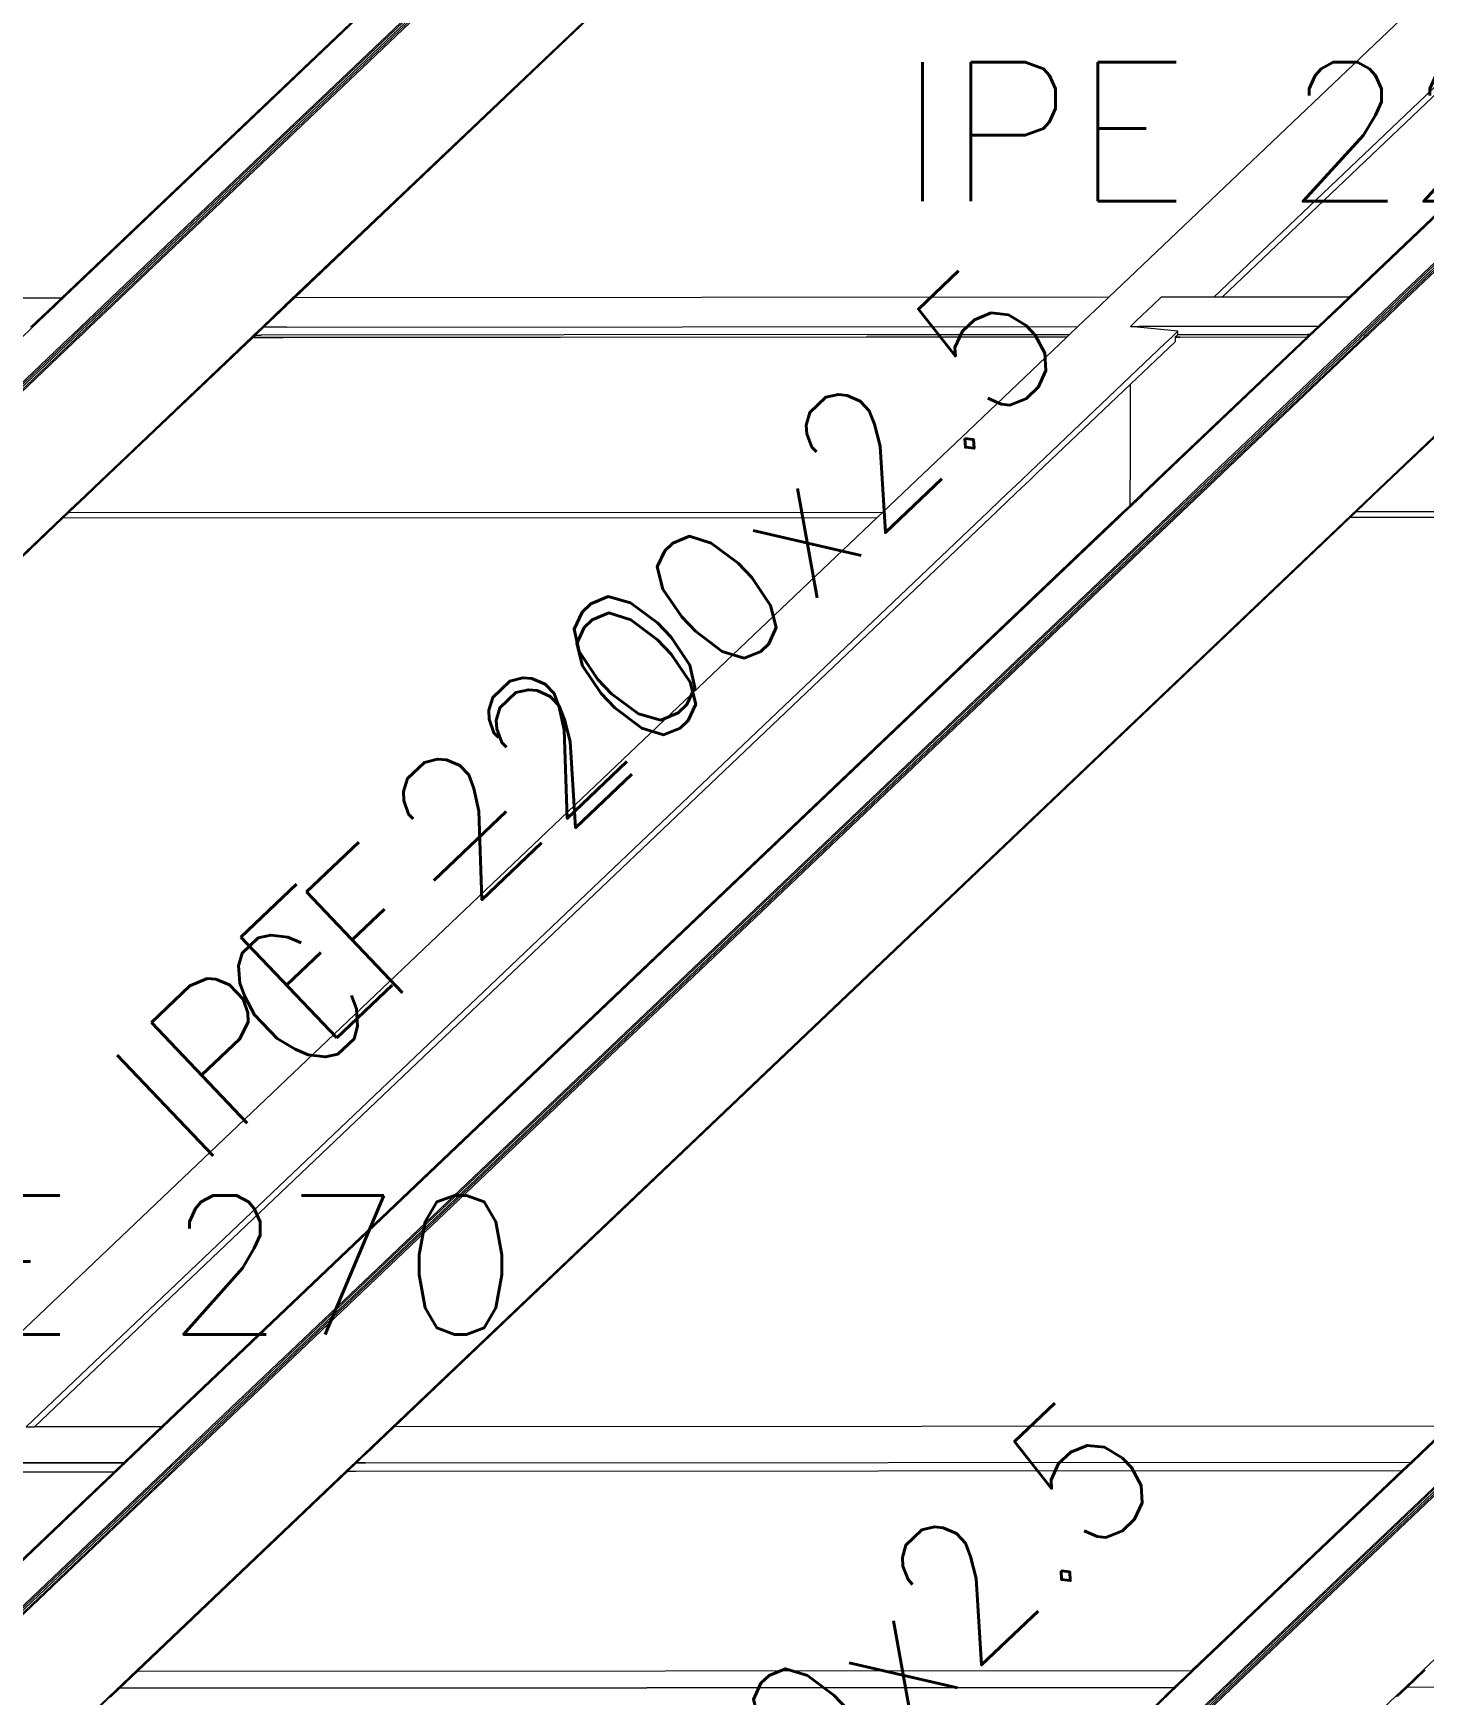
# Model space of a CAD drawing. Header units: millimetres. Extents: x 0 to 42, y 0 to 29.7.
# Drawn here: x 18.092 to 19.626, y 21.444 to 23.275 of the extents above; entities that cross this region are included whole.
import ezdxf
from ezdxf.enums import TextEntityAlignment as Align

# ---------------------------------------------------------------- set-up
doc = ezdxf.new("R2010")
doc.units = ezdxf.units.MM
doc.layers.add('BARRAS_DE_ACERO', color=7, linetype='Continuous', lineweight=9)
doc.layers.add('REFERENCIA_DE_LAS_BARRAS', color=2, linetype='Continuous', lineweight=9)
doc.styles.add('CYPETXT', font='romans__.ttf', dxfattribs={"height": 0.2})

msp = doc.modelspace()

# ---------------------------------------------------------------- linework, layer by layer
at = {"layer": 'BARRAS_DE_ACERO'}
for p, q in [((19.39395, 22.98446), (20.63694, 24.16662)), ((19.28766, 24.0311), (18.18638, 22.98372)), ((19.46218, 24.01419), (18.36955, 22.97503)), ((20.62778, 24.01571), (19.54357, 22.98456)), ((20.69143, 24.01493), (19.59893, 22.97591)), ((19.25288, 23.99583), (18.18869, 22.98372)), ((18.31099, 23.16135), (19.18838, 23.9958)), ((18.35923, 23.15567), (19.24263, 23.99583)), ((18.36219, 23.15621), (19.24501, 23.99583)), ((18.36351, 23.15482), (19.2478, 23.99583)), ((19.44791, 23.99916), (18.37131, 22.97525)), ((19.40316, 22.98447), (20.46734, 23.99658)), ((19.54295, 22.98456), (20.61509, 24.0042)), ((19.5452, 22.98456), (20.60938, 23.99666)), ((20.66717, 23.99669), (19.60299, 22.98459)), ((18.12357, 22.98369), (19.18164, 23.98996)), ((20.65825, 23.99084), (19.6002, 22.98459)), ((18.30839, 23.15888), (18.11492, 22.97488)), ((18.35923, 23.15567), (18.17843, 22.98372)), ((18.36219, 23.15621), (18.18082, 22.98372)), ((18.36351, 23.15482), (18.1836, 22.98372)), ((18.30839, 23.15888), (18.31099, 23.16135)), ((19.5978, 22.98459), (19.77747, 23.15546)), ((19.60575, 22.98459), (19.78211, 23.15232)), ((17.33877, 22.98321), (18.12357, 22.98369)), ((18.11431, 22.97488), (18.0964, 22.95785)), ((18.09864, 22.95785), (18.11655, 22.97488)), ((18.11492, 22.97488), (18.10189, 22.96249)), ((18.11431, 22.97488), (18.12357, 22.98369)), ((18.11963, 22.97781), (18.11655, 22.97488)), ((18.17843, 22.98372), (18.13519, 22.94259)), ((18.17156, 22.97491), (18.13985, 22.94475)), ((18.17434, 22.97491), (18.14526, 22.94725)), ((18.16153, 22.95788), (18.17943, 22.97491)), ((18.16734, 22.96561), (18.17712, 22.97491)), ((18.17156, 22.97491), (18.18082, 22.98372)), ((18.17434, 22.97491), (18.1836, 22.98372)), ((18.17712, 22.97491), (18.18638, 22.98372)), ((18.18869, 22.98372), (18.17943, 22.97491)), ((18.36955, 22.97503), (18.3448, 22.95149)), ((18.37108, 22.97503), (18.3466, 22.95175)), ((18.34679, 22.9515), (18.3715, 22.975)), ((18.37131, 22.97525), (18.37108, 22.97503)), ((18.3715, 22.975), (18.37153, 22.97503)), ((18.37153, 22.97503), (18.38079, 22.98384)), ((19.2782, 22.98439), (18.38082, 22.98384)), ((19.25103, 22.95855), (19.26893, 22.97557)), ((19.26893, 22.97557), (19.2782, 22.98439)), ((19.30891, 22.95859), (19.32681, 22.97561)), ((19.33607, 22.98442), (19.32681, 22.97561)), ((19.39395, 22.98446), (19.33607, 22.98442)), ((19.58852, 22.97577), (19.38577, 22.78294)), ((19.40316, 22.98447), (19.39395, 22.98446)), ((19.54295, 22.98456), (19.40316, 22.98447)), ((19.52939, 22.97108), (19.49896, 22.94214)), ((19.54295, 22.98456), (19.50891, 22.95219)), ((19.51802, 22.95872), (19.53592, 22.97574)), ((19.54357, 22.98456), (19.52939, 22.97108)), ((19.53592, 22.97574), (19.5452, 22.98456)), ((19.5553, 22.94188), (19.59093, 22.97577)), ((19.55973, 22.94345), (19.60299, 22.98459)), ((19.60575, 22.98459), (19.57858, 22.95875)), ((19.58291, 22.96067), (19.59893, 22.97591)), ((19.58852, 22.97577), (19.5978, 22.98459)), ((19.6002, 22.98459), (19.59093, 22.97577)), ((17.91292, 22.78122), (18.09864, 22.95785)), ((18.08953, 22.95132), (18.0964, 22.95785)), ((18.09102, 22.95216), (18.09701, 22.95785)), ((18.10189, 22.96249), (18.09701, 22.95785)), ((18.15345, 22.9502), (18.14546, 22.94259)), ((18.14815, 22.94735), (18.16734, 22.96561)), ((18.16153, 22.95788), (18.15345, 22.9502)), ((18.3448, 22.95149), (18.33564, 22.94278)), ((18.34638, 22.95154), (18.34106, 22.94649)), ((18.34638, 22.95154), (18.3466, 22.95175)), ((18.37159, 22.95149), (19.24416, 22.95202)), ((19.25103, 22.95855), (19.24416, 22.95202)), ((19.30204, 22.95206), (19.30891, 22.95859)), ((19.30218, 22.95206), (19.30204, 22.95206)), ((19.30218, 22.95206), (19.3112, 22.95207)), ((19.35437, 22.94682), (19.30218, 22.95206)), ((19.49963, 22.95219), (19.3112, 22.95207)), ((19.51802, 22.95872), (19.49887, 22.9405)), ((19.50891, 22.95219), (19.49963, 22.95219)), ((19.50453, 22.94802), (19.50891, 22.95219)), ((19.57858, 22.95875), (19.56245, 22.9434)), ((19.58089, 22.95875), (19.56482, 22.94345)), ((19.58089, 22.95875), (19.58291, 22.96067)), ((18.13197, 22.93952), (17.94975, 22.76623)), ((18.1454, 22.94254), (17.95877, 22.76504)), ((18.13446, 22.93962), (17.96084, 22.77451)), ((17.96121, 22.76957), (18.14002, 22.93962)), ((17.96413, 22.77498), (18.13724, 22.93962)), ((18.13197, 22.93952), (18.13519, 22.94259)), ((18.13446, 22.93962), (18.13451, 22.93967)), ((18.13753, 22.94254), (18.13451, 22.93967)), ((18.13724, 22.93962), (18.14036, 22.94259)), ((18.13753, 22.94254), (18.13758, 22.94259)), ((18.13758, 22.94259), (18.13985, 22.94475)), ((18.14036, 22.94259), (18.14526, 22.94725)), ((18.14815, 22.94735), (18.14314, 22.94259)), ((18.1454, 22.94254), (18.14546, 22.94259)), ((18.16879, 22.78218), (18.33445, 22.93974)), ((18.29317, 22.90095), (18.33401, 22.93979)), ((19.01296, 22.94016), (18.33445, 22.93974)), ((18.33445, 22.93974), (18.33447, 22.93976)), ((18.33447, 22.93976), (18.3345, 22.93979)), ((18.33447, 22.93976), (18.36776, 22.93978)), ((19.01197, 22.9431), (18.34379, 22.94269)), ((19.01296, 22.94016), (18.36776, 22.93978)), ((19.01197, 22.9431), (19.23492, 22.94324)), ((19.23187, 22.94034), (19.01378, 22.9402)), ((19.12347, 22.83723), (19.23182, 22.94029)), ((19.34044, 22.93357), (19.1918, 22.79221)), ((19.49658, 22.94046), (19.33092, 22.7829)), ((19.33153, 22.7829), (19.4972, 22.94046)), ((19.33317, 22.7829), (19.49887, 22.9405)), ((19.34044, 22.93357), (19.34763, 22.94041)), ((19.35437, 22.94682), (19.34763, 22.94041)), ((19.35126, 22.94036), (19.35127, 22.94037)), ((19.35127, 22.94036), (19.35126, 22.94036)), ((19.35127, 22.93808), (19.35127, 22.93513)), ((19.35128, 22.94041), (19.35131, 22.94041)), ((19.35128, 22.94038), (19.35678, 22.94037)), ((19.35436, 22.94331), (19.35131, 22.94041)), ((19.35684, 22.94042), (19.35131, 22.94041)), ((19.35436, 22.94331), (19.35437, 22.94682)), ((19.35436, 22.94331), (19.49719, 22.9434)), ((19.35684, 22.94042), (19.49659, 22.9405)), ((19.37026, 22.7659), (19.55067, 22.93747)), ((19.3745, 22.76728), (19.55659, 22.94047)), ((19.39374, 22.78294), (19.55938, 22.94048)), ((19.39605, 22.78294), (19.5617, 22.94049)), ((19.49662, 22.9405), (19.49658, 22.94046)), ((19.49662, 22.9405), (19.49659, 22.9405)), ((19.49858, 22.9434), (19.49719, 22.9434)), ((19.49725, 22.9405), (19.4972, 22.94046)), ((19.49808, 22.9413), (19.49725, 22.9405)), ((19.49808, 22.9413), (19.49896, 22.94214)), ((19.49967, 22.9434), (19.49968, 22.94341)), ((19.49968, 22.94341), (19.50022, 22.94392)), ((19.50453, 22.94802), (19.50022, 22.94392)), ((19.5553, 22.94188), (19.55067, 22.93747)), ((19.56174, 22.94053), (19.5617, 22.94049)), ((19.56174, 22.94053), (19.56476, 22.9434)), ((19.56476, 22.9434), (19.56482, 22.94345)), ((20.90791, 22.93155), (19.62294, 21.70947)), ((19.72411, 22.91233), (19.57026, 22.76602)), ((18.29317, 22.90095), (18.19529, 22.80786)), ((19.70077, 22.89204), (18.45743, 21.70956)), ((19.19942, 22.79071), (19.30177, 22.88805)), ((19.12347, 22.83723), (19.06617, 22.78273)), ((18.19489, 22.80892), (18.16678, 22.78218)), ((18.19529, 22.80786), (18.1683, 22.78218)), ((19.1918, 22.79221), (19.18191, 22.7828)), ((18.13122, 22.74691), (18.1683, 22.78218)), ((18.13169, 22.74691), (18.15089, 22.76516)), ((18.1328, 22.74987), (18.14971, 22.76595)), ((18.14971, 22.76595), (18.16678, 22.78218)), ((18.16879, 22.78218), (18.15089, 22.76516)), ((18.29354, 21.73923), (19.3745, 22.76728)), ((18.46878, 21.90327), (19.39374, 22.78294)), ((19.14794, 22.75049), (19.16582, 22.7675)), ((19.15714, 22.7505), (19.17502, 22.76751)), ((19.16582, 22.7675), (19.18191, 22.7828)), ((19.17502, 22.76751), (19.17612, 22.76855)), ((19.17612, 22.76855), (19.19111, 22.78281)), ((19.29753, 22.75059), (19.31542, 22.76759)), ((19.30177, 22.75518), (19.30177, 22.78288)), ((19.30177, 22.75518), (19.31333, 22.76617)), ((19.32094, 22.77341), (19.31333, 22.76617)), ((19.31542, 22.76759), (19.32396, 22.7757)), ((19.32094, 22.77341), (19.33092, 22.7829)), ((19.32396, 22.7757), (19.32818, 22.77971)), ((19.33153, 22.7829), (19.32818, 22.77971)), ((19.32889, 22.77884), (19.33206, 22.78185)), ((19.33206, 22.78185), (19.33317, 22.7829)), ((19.3449, 22.74178), (19.37026, 22.7659)), ((19.38577, 22.78294), (19.34867, 22.74765)), ((19.39605, 22.78294), (19.35895, 22.74765)), ((19.55106, 22.74778), (19.57026, 22.76602)), ((19.62132, 21.70947), (20.73295, 22.76669)), ((19.35895, 22.74765), (18.01544, 21.46991)), ((18.12968, 22.74691), (18.12351, 22.74104)), ((18.13122, 22.74691), (18.12504, 22.74104)), ((18.12552, 22.74104), (18.13169, 22.74691)), ((18.12968, 22.74691), (18.1328, 22.74987)), ((18.13169, 22.74691), (19.02909, 22.74746)), ((19.29441, 22.74762), (18.23412, 21.7392)), ((19.13865, 22.74166), (19.14482, 22.74753)), ((19.14794, 22.75049), (19.14482, 22.74753)), ((19.29606, 22.74762), (19.28989, 22.74175)), ((19.29383, 22.74762), (19.29444, 22.7482)), ((19.29441, 22.74762), (19.29486, 22.74805)), ((19.29695, 22.75059), (19.29444, 22.7482)), ((19.29753, 22.75059), (19.29486, 22.74805)), ((19.29722, 22.75085), (19.29695, 22.75059)), ((19.29722, 22.75085), (19.29725, 22.75088)), ((19.29725, 22.75088), (19.30177, 22.75518)), ((19.34867, 22.74765), (19.3425, 22.74178)), ((20.71319, 22.74848), (19.55106, 22.74778)), ((17.03721, 21.7079), (18.12351, 22.74104)), ((17.27696, 21.93448), (18.12504, 22.74104)), ((18.12552, 22.74104), (17.33877, 21.99279)), ((17.96876, 21.73904), (19.02291, 22.74159)), ((19.14785, 22.74167), (18.09371, 21.73912)), ((18.12552, 22.74104), (19.02291, 22.74159)), ((18.23575, 21.7392), (19.28989, 22.74175)), ((19.3425, 22.74178), (18.46415, 21.90642)), ((19.3449, 22.74178), (18.46632, 21.9062)), ((19.54489, 22.7419), (20.70703, 22.74262)), ((18.46415, 21.90642), (18.28835, 21.73923)), ((18.46632, 21.9062), (18.29075, 21.73923)), ((19.65286, 21.74005), (18.49074, 21.73934)), ((19.6207, 21.70947), (19.65286, 21.74005)), ((17.95344, 21.47226), (18.23412, 21.7392)), ((18.20134, 21.70861), (18.2335, 21.7392)), ((18.20359, 21.70861), (18.23575, 21.7392)), ((18.29354, 21.73923), (18.24152, 21.68975)), ((18.24661, 21.69953), (18.28835, 21.73923)), ((18.24897, 21.69949), (18.29075, 21.73923)), ((18.4907, 21.73934), (18.45856, 21.70876)), ((18.49074, 21.73934), (18.4907, 21.73934)), ((18.20359, 21.70861), (17.97445, 21.49069)), ((18.20134, 21.70861), (18.19176, 21.6995)), ((18.45659, 21.70876), (18.44802, 21.70062)), ((18.44874, 21.69987), (18.45809, 21.70876)), ((18.44897, 21.69965), (18.45367, 21.70412)), ((18.45743, 21.70956), (18.45659, 21.70876)), ((18.45814, 21.70881), (18.45809, 21.70876)), ((18.45814, 21.70881), (18.45816, 21.70882)), ((19.6772, 21.70613), (19.41131, 21.45325)), ((19.41259, 21.45186), (19.68349, 21.7095)), ((19.61111, 21.70035), (19.6207, 21.70947)), ((19.61173, 21.70035), (19.62132, 21.70947)), ((19.62294, 21.70947), (19.61335, 21.70035)), ((18.19172, 21.69946), (17.98926, 21.69934)), ((18.00518, 21.46991), (18.23633, 21.68975)), ((18.23873, 21.68975), (18.00757, 21.46991)), ((18.00926, 21.69938), (18.19176, 21.6995)), ((18.01037, 21.46991), (18.24152, 21.68975)), ((18.04167, 21.68964), (18.18148, 21.68972)), ((18.18148, 21.68972), (18.19172, 21.69946)), ((18.19174, 21.69948), (18.19172, 21.69946)), ((18.20657, 21.47098), (18.4361, 21.68927)), ((18.20729, 21.47023), (18.43681, 21.68852)), ((18.43873, 21.68987), (18.20754, 21.47001)), ((18.23873, 21.68975), (18.24424, 21.69499)), ((18.24897, 21.69949), (18.24424, 21.69499)), ((18.4361, 21.68927), (18.43618, 21.68934)), ((18.43672, 21.68987), (18.43618, 21.68934)), ((18.43672, 21.68987), (18.43673, 21.68987)), ((18.43673, 21.68987), (18.43674, 21.68988)), ((18.44802, 21.70062), (18.43674, 21.68988)), ((18.43744, 21.68912), (18.43681, 21.68852)), ((18.43744, 21.68912), (18.43872, 21.69034)), ((18.44851, 21.69965), (18.43872, 21.69034)), ((19.60084, 21.69058), (18.44788, 21.68988)), ((18.44851, 21.69965), (18.44874, 21.69987)), ((18.44896, 21.69964), (18.44897, 21.69965)), ((18.44897, 21.69965), (18.45857, 21.69966)), ((18.45853, 21.69965), (19.61109, 21.70033)), ((18.45854, 21.69962), (19.61109, 21.70033)), ((18.45857, 21.69966), (19.61111, 21.70035)), ((19.37029, 21.47073), (19.60146, 21.69058)), ((19.60308, 21.69058), (19.37103, 21.46989)), ((19.40707, 21.45188), (19.65809, 21.69061)), ((19.67584, 21.70002), (19.41368, 21.45069)), ((19.60084, 21.69058), (19.61109, 21.70033)), ((19.60457, 21.69354), (19.60146, 21.69058)), ((19.60308, 21.69058), (19.61335, 21.70035)), ((19.60457, 21.69354), (19.61173, 21.70035)), ((19.61111, 21.70035), (19.61109, 21.70033)), ((19.62491, 21.47088), (19.86635, 21.7005)), ((18.20657, 21.47098), (17.1754, 20.49029)), ((18.18771, 21.45114), (18.20754, 21.47001)), ((18.20729, 21.47023), (18.20707, 21.47002)), ((18.20754, 21.47001), (18.20849, 21.47)), ((18.20849, 21.47), (19.36965, 21.4707)), ((19.37103, 21.46989), (18.52489, 20.66516)), ((19.42626, 21.47241), (18.57245, 20.66038)), ((19.36965, 21.4707), (19.34983, 21.45185)), ((19.35042, 21.45183), (19.37029, 21.47073)), ((19.36965, 21.4707), (19.36968, 21.47073)), ((19.62491, 21.47088), (19.60506, 21.452)), ((19.62664, 21.47108), (19.60683, 21.45224)), ((19.60703, 21.45198), (19.62688, 21.47086)), ((19.34981, 21.45183), (18.18769, 21.45113)), ((18.36741, 20.46045), (19.41131, 21.45325)), ((19.41368, 21.45069), (18.37248, 20.46045)), ((19.35042, 21.45183), (18.52307, 20.66498)), ((18.57427, 20.65984), (19.40707, 21.45188)), ((18.57482, 20.65509), (19.41259, 21.45186)), ((19.34981, 21.45183), (19.33954, 21.44207)), ((19.59551, 21.44147), (19.60658, 21.452)), ((19.60658, 21.452), (19.60683, 21.45224))]:
    msp.add_line(p, q, dxfattribs=at)
for points in [[(18.11963, 22.97781), (19.19001, 23.9958), (19.22711, 24.03107)], [(19.2782, 22.98439), (20.33624, 23.99065), (19.43886, 23.99011), (18.38082, 22.98384), (18.38079, 22.98384)], [(18.34671, 22.9514), (18.33756, 22.94269), (18.34379, 22.94269)], [(18.34679, 22.95147), (18.34675, 22.95147), (18.34671, 22.9514)], [(18.34675, 22.95147), (18.34679, 22.9515), (18.34678, 22.9515)], [(18.37159, 22.95149), (18.34688, 22.95147), (18.34679, 22.95147)], [(19.24416, 22.95202), (19.23494, 22.94326), (19.23492, 22.94324)], [(18.14314, 22.94259), (18.14007, 22.93967), (18.14002, 22.93962)], [(18.19489, 22.80892), (18.33325, 22.94051), (18.33564, 22.94278)], [(18.34106, 22.94649), (18.33703, 22.94266), (18.33401, 22.93979)], [(18.33457, 22.93979), (18.3345, 22.93979), (18.33752, 22.94266), (18.33756, 22.94269)], [(19.01378, 22.9402), (19.01086, 22.9402), (18.33457, 22.93979)], [(18.45816, 21.70882), (19.68961, 22.88), (19.7536, 22.94086)], [(19.23182, 22.94029), (19.23187, 22.94034), (19.23492, 22.94324)], [(19.35127, 22.93513), (19.30177, 22.88805), (19.30177, 22.78288)], [(19.35127, 22.94037), (19.35128, 22.94038), (19.35128, 22.94041)], [(19.35678, 22.94037), (19.35127, 22.94036), (19.35127, 22.93808)], [(19.49662, 22.9405), (19.49967, 22.9434), (19.49858, 22.9434)], [(19.55659, 22.94047), (19.55666, 22.94053), (19.55973, 22.94345)], [(19.56245, 22.9434), (19.55939, 22.94049), (19.55938, 22.94048)], [(19.19942, 22.79071), (19.19113, 22.78282), (19.19111, 22.78281)], [(19.06617, 22.78273), (19.02909, 22.74746), (19.02291, 22.74159)], [(19.31525, 22.76587), (19.29829, 22.74974), (19.29606, 22.74762)], [(19.31525, 22.76587), (19.3162, 22.76677), (19.32889, 22.77884)], [(19.29383, 22.74762), (18.41549, 21.91229), (18.2335, 21.7392), (18.09371, 21.73912)], [(19.54489, 22.7419), (19.55106, 22.74778), (18.49074, 21.73934)], [(19.14785, 22.74167), (19.15402, 22.74754), (19.15714, 22.7505)], [(19.13865, 22.74166), (18.08451, 21.73911), (18.09371, 21.73912)], [(18.46878, 21.90327), (18.2963, 21.73923), (18.25309, 21.69813), (18.24428, 21.68975), (18.01313, 21.46991)], [(18.45856, 21.70876), (18.45855, 21.70876), (18.45837, 21.70859), (18.45367, 21.70412)], [(19.42626, 21.47241), (19.66596, 21.70038), (19.67555, 21.7095), (19.67681, 21.7107)], [(18.00751, 21.65716), (18.00751, 21.52427), (18.18148, 21.68972)], [(18.00926, 21.69938), (18.19174, 21.69948), (18.19176, 21.6995)], [(18.23633, 21.68975), (18.24657, 21.69949), (18.24661, 21.69953)], [(18.44788, 21.68988), (18.43873, 21.68987), (18.44886, 21.6995)], [(18.45854, 21.69962), (18.44893, 21.69961), (18.44886, 21.6995)], [(18.45853, 21.69965), (18.44896, 21.69964), (18.44893, 21.69961)], [(19.60084, 21.69058), (19.39156, 21.49154), (19.3717, 21.47264)], [(18.20707, 21.47002), (18.18747, 21.45137), (17.17692, 20.49029)], [(19.36968, 21.47073), (19.37169, 21.47264), (19.3717, 21.47264)], [(18.17742, 21.44136), (18.18769, 21.45113), (18.18771, 21.45114)], [(18.59475, 20.49114), (19.59478, 21.44222), (19.60506, 21.452)], [(20.76916, 21.45268), (19.60703, 21.45198), (19.59677, 21.44222)]]:
    msp.add_lwpolyline(points, dxfattribs=at)
msp.add_lwpolyline([(19.34983, 21.45185), (18.18771, 21.45114), (19.34981, 21.45183), (19.34983, 21.45185)], close=True, dxfattribs=at)

# ---------------------------------------------------------------- texts
at = {"layer": 'REFERENCIA_DE_LAS_BARRAS', "style": 'CYPETXT'}
for s, width, p, p2 in [('IPE 220|I|', 0.866546, (19.04627, 23.09003), (20.03177, 23.09003)), ('IPE 270', 0.844169, (17.82295, 21.84104), (18.62845, 21.84104))]:
    msp.add_text(s, height=0.153333, dxfattribs=dict(at, width=width)).set_placement(p, p2, align=Align.FIT)
for s, width, p, p2 in [('CF-200x2.5', 0.812714, (18.38845, 22.11209), (19.24062, 22.9236)), ('IPE 220', 0.844169, (18.2719, 22.02008), (18.85522, 22.57557)), ('CF-200x2.5', 0.812714, (18.49449, 20.8639), (19.34666, 21.67541))]:
    msp.add_text(s, height=0.153333, rotation=43.60023, dxfattribs=dict(at, width=width)).set_placement(p, p2, align=Align.FIT)

doc.saveas('drawing.dxf')
